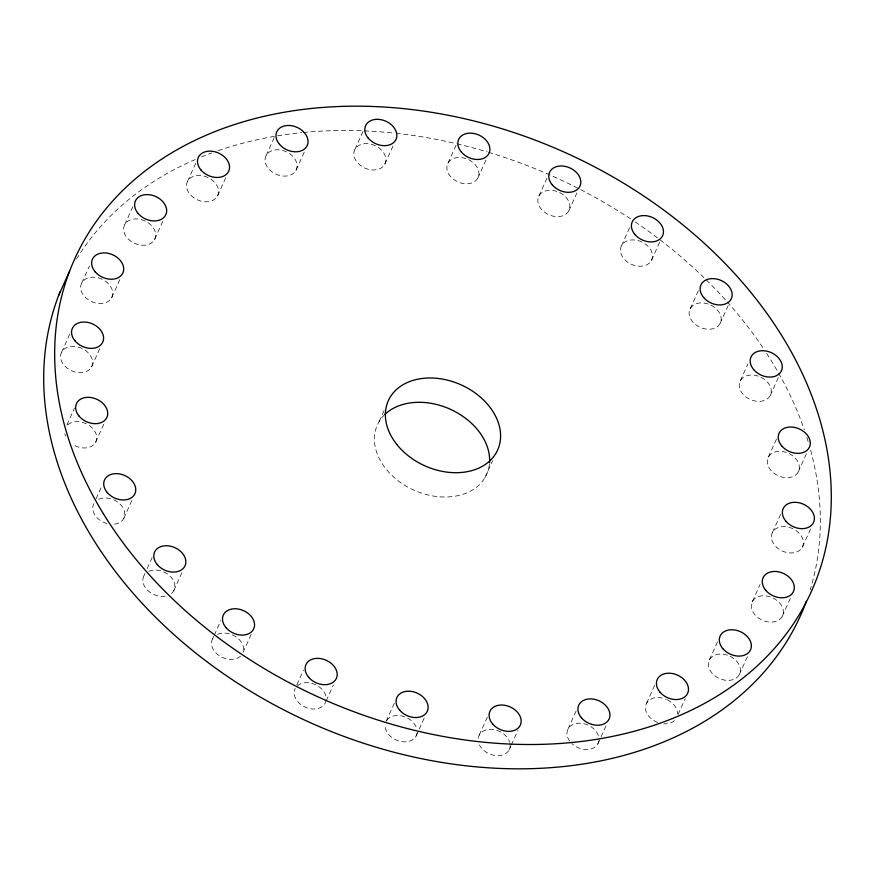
<?xml version="1.0" encoding="UTF-8"?>
<svg xmlns="http://www.w3.org/2000/svg" width="875" height="875" viewBox="0 0 875 875"><rect width="100%" height="100%" fill="white"/><g stroke="black" fill="none" stroke-linecap="round" stroke-linejoin="round"><path stroke-width="0.66" stroke-dasharray="4.38 3.28" d="M81.758 282.975L89.447 265.956M61.655 352.122L69.891 333.889M124.709 224.678L133.492 205.231M111.65 297.773A16.691 12.337 24.3 0 0 94.259 277.222A16.691 12.337 24.3 0 0 84.208 296.122A16.691 12.337 24.3 0 0 111.65 297.773L120.433 278.327M91.547 366.92A16.691 12.337 24.3 0 0 74.156 346.369A16.691 12.337 24.3 0 0 64.105 365.258A16.691 12.337 24.3 0 0 91.547 366.92L100.33 347.473M66.872 424.977L74.55 407.958M154.613 239.477A16.691 12.337 24.3 0 0 137.211 218.936A16.691 12.337 24.3 0 0 127.159 237.825A16.691 12.337 24.3 0 0 154.613 239.477L162.838 221.244M187.589 181.213L195.825 162.991M95.659 442.203L104.442 422.756M217.492 196.011A16.691 12.337 24.3 0 0 200.091 175.47A16.691 12.337 24.3 0 0 190.039 194.359A16.691 12.337 24.3 0 0 217.492 196.011L225.717 177.778M96.02 498.848L101.511 486.697M266.109 155.542L274.345 137.309M123.725 518.503L131.95 500.27M296.002 170.341A16.691 12.337 24.3 0 0 278.611 149.8A16.691 12.337 24.3 0 0 268.559 168.689A16.691 12.337 24.3 0 0 296.002 170.341L304.784 150.894M143.916 575.827L145.009 573.388M147.208 568.531L152.141 557.594M354.911 149.406L363.147 131.173M173.808 590.614L182.033 572.392M384.803 164.205A16.691 12.337 24.3 0 0 367.413 143.664A16.691 12.337 24.3 0 0 357.361 162.553A16.691 12.337 24.3 0 0 384.803 164.205L393.039 145.972M212.614 638.838L213.708 636.398M214.255 635.184L220.839 620.605M447.956 163.231L456.181 144.998M243.053 652.411L251.289 634.178M477.848 178.03L486.631 158.583M379.094 421.662L384.027 410.725M296.887 684.797L303.472 670.217M538.891 196.066L547.116 177.833M326.233 700.809L333.364 685.016M568.783 210.864L577.019 192.631M484.936 477.652L492.614 460.633M386.181 721.284L394.953 701.837M621.523 245.678L629.748 227.445M416.073 736.083L424.298 717.85M651.416 260.477A16.691 12.337 24.3 0 0 634.014 239.936A16.691 12.337 24.3 0 0 623.973 258.825A16.691 12.337 24.3 0 0 651.416 260.477L659.652 242.244M479.216 735.109L487.998 715.663M690.222 308.689L699.005 289.242M509.108 749.897L510.759 746.255M511.306 745.041L517.891 730.45M720.114 323.488L728.897 304.041M568.017 728.973L576.253 710.741M740.305 380.8L747.983 363.792M597.909 743.772L606.145 725.539M770.197 395.598L778.433 377.366M646.538 703.292L655.32 683.845M768.359 457.1L776.595 438.867M678.081 714.448L685.212 698.644M709.417 659.827L717.642 641.605M798.252 471.898L807.581 451.238M772.472 532.394L780.708 514.161M752.369 601.541L760.058 584.522M739.309 674.625L748.092 655.178M802.375 547.192A16.691 12.337 24.3 0 0 784.973 526.652A16.691 12.337 24.3 0 0 774.922 545.541A16.691 12.337 24.3 0 0 802.375 547.192L811.147 527.745M782.261 616.339L790.497 598.106M76.508 259.098A404.13 298.9 24.3 0 1 195.18 159.556M201.458 156.92A404.13 298.9 24.3 0 1 211.695 152.961M218.203 150.642A404.13 298.9 24.3 0 1 301.755 132.639M303.133 132.508A404.13 298.9 24.3 0 1 394.669 133.153M396.036 133.306A404.13 298.9 24.3 0 1 455.569 143.489M456.892 143.795A404.13 298.9 24.3 0 1 487.178 151.889M488.502 152.283A404.13 298.9 24.3 0 1 630.678 218.936M635.184 221.944A404.13 298.9 24.3 0 1 726.316 300.869M727.234 301.897A404.13 298.9 24.3 0 1 763.766 349.016M766.653 353.413A404.13 298.9 24.3 0 1 777.886 371.886M778.575 373.089A404.13 298.9 24.3 0 1 804.366 429.898M806.837 437.336A404.13 298.9 24.3 0 1 808.369 442.28M810.622 450.188A404.13 298.9 24.3 0 1 810.173 589.914M489.42 464.22A59.97 44.352 24.3 0 1 413.12 489.781A59.97 44.352 24.3 0 1 383.852 415.45M67.78 424.834A16.691 12.337 24.3 0 1 89.906 425.972A16.691 12.337 24.3 0 1 94.052 444.391A16.691 12.337 24.3 0 1 72.111 444.052M65.538 436.155A16.691 12.337 24.3 0 1 64.87 433.847M98.733 499.242A16.691 12.337 24.3 0 1 123.145 508.069A16.691 12.337 24.3 0 1 112.591 524.289M107.034 523.556A16.691 12.337 24.3 0 1 93.822 503.705M148.816 571.364A16.691 12.337 24.3 0 1 171.358 577.478A16.691 12.337 24.3 0 1 168.897 595.077M165.32 596.159A16.691 12.337 24.3 0 1 146.803 589.477A16.691 12.337 24.3 0 1 145.152 574.044M468.705 159.72A16.691 12.337 24.3 0 1 473.211 182.361A16.691 12.337 24.3 0 1 447.18 170.242A16.691 12.337 24.3 0 1 467.72 159.261M559.639 192.555A16.691 12.337 24.3 0 1 564.145 215.195A16.691 12.337 24.3 0 1 538.114 203.077A16.691 12.337 24.3 0 1 558.655 192.095M710.97 305.178A16.691 12.337 24.3 0 1 715.477 327.819A16.691 12.337 24.3 0 1 689.445 315.711A16.691 12.337 24.3 0 1 709.986 304.719M761.053 377.3A16.691 12.337 24.3 0 1 765.559 399.93A16.691 12.337 24.3 0 1 739.528 387.822A16.691 12.337 24.3 0 1 760.069 376.841M789.108 453.6A16.691 12.337 24.3 0 1 793.614 476.23A16.691 12.337 24.3 0 1 767.583 464.122A16.691 12.337 24.3 0 1 788.123 453.141M773.117 598.03A16.691 12.337 24.3 0 1 777.634 620.67A16.691 12.337 24.3 0 1 751.592 608.552A16.691 12.337 24.3 0 1 772.133 597.57M730.166 656.327A16.691 12.337 24.3 0 1 734.672 678.967A16.691 12.337 24.3 0 1 708.641 666.848A16.691 12.337 24.3 0 1 729.181 655.867M674.417 720.661A16.691 12.337 24.3 0 1 663.928 723.833M657.683 722.477A16.691 12.337 24.3 0 1 646.045 704.397A16.691 12.337 24.3 0 1 666.302 699.333M667.286 699.792A16.691 12.337 24.3 0 1 677.513 713.923M598.905 740.688A16.691 12.337 24.3 0 1 588.459 749.448A16.691 12.337 24.3 0 1 571.889 743.608M569.647 741.059A16.691 12.337 24.3 0 1 577.15 723.33A16.691 12.337 24.3 0 1 598.817 737.319M510.005 743.455A16.691 12.337 24.3 0 1 498.663 755.661A16.691 12.337 24.3 0 1 479.489 744.986M478.22 738.183A16.691 12.337 24.3 0 1 493.106 729.498A16.691 12.337 24.3 0 1 509.731 742.317M417.058 733.009A16.691 12.337 24.3 0 1 399.383 741.136A16.691 12.337 24.3 0 1 385.186 724.358M386.739 720.366A16.691 12.337 24.3 0 1 403.55 716.428A16.691 12.337 24.3 0 1 416.97 729.641M326.123 700.164A16.691 12.337 24.3 0 1 306.392 707.623A16.691 12.337 24.3 0 1 295.247 688.45M297.248 685.88A16.691 12.337 24.3 0 1 315.339 684.633A16.691 12.337 24.3 0 1 326.222 699.07M240.494 656.195A16.691 12.337 24.3 0 1 218.083 654.85A16.691 12.337 24.3 0 1 214.616 636.267M217.514 634.375A16.691 12.337 24.3 0 1 236.458 637.186A16.691 12.337 24.3 0 1 242.955 652.652"/><path stroke-width="1.31" d="M58.669 295.422L69.639 271.108M806.302 601.388A404.13 298.9 24.3 0 1 324.395 728.744A404.13 298.9 24.3 0 1 60.134 291.681M384.803 414.509A59.97 44.352 24.3 0 1 450.909 409.522A59.97 44.352 24.3 0 1 489.541 462.897M103.48 513.877A404.13 298.9 24.3 0 0 775.972 646.647A404.13 298.9 24.3 0 0 449.509 115.522A404.13 298.9 24.3 0 0 103.48 513.877M396.791 444.434A59.97 44.352 24.3 0 0 495.906 453.338A59.97 44.352 24.3 0 0 436.264 378.262A59.97 44.352 24.3 0 0 396.791 444.434M722.837 648.67A16.691 12.337 24.3 0 0 750.291 650.322A16.691 12.337 24.3 0 0 732.889 629.781A16.691 12.337 24.3 0 0 722.837 648.67M765.8 590.373A16.691 12.337 24.3 0 0 793.242 592.025A16.691 12.337 24.3 0 0 775.841 571.484A16.691 12.337 24.3 0 0 765.8 590.373M785.903 521.227A16.691 12.337 24.3 0 0 813.345 522.878A16.691 12.337 24.3 0 0 795.955 502.337A16.691 12.337 24.3 0 0 785.903 521.227M781.78 445.944A16.691 12.337 24.3 0 0 809.233 447.595A16.691 12.337 24.3 0 0 791.831 427.055A16.691 12.337 24.3 0 0 781.78 445.944M753.725 369.644A16.691 12.337 24.3 0 0 781.178 371.295A16.691 12.337 24.3 0 0 763.777 350.744A16.691 12.337 24.3 0 0 753.725 369.644M703.642 297.522A16.691 12.337 24.3 0 0 731.084 299.173A16.691 12.337 24.3 0 0 713.694 278.633A16.691 12.337 24.3 0 0 703.642 297.522M634.944 234.511A16.691 12.337 24.3 0 0 662.386 236.162A16.691 12.337 24.3 0 0 644.995 215.622A16.691 12.337 24.3 0 0 634.944 234.511M552.311 184.898A16.691 12.337 24.3 0 0 579.753 186.55A16.691 12.337 24.3 0 0 562.362 166.009A16.691 12.337 24.3 0 0 552.311 184.898M461.377 152.064A16.691 12.337 24.3 0 0 488.819 153.716A16.691 12.337 24.3 0 0 471.428 133.175A16.691 12.337 24.3 0 0 461.377 152.064M368.342 138.239A16.691 12.337 24.3 0 0 395.784 139.891A16.691 12.337 24.3 0 0 378.394 119.35A16.691 12.337 24.3 0 0 368.342 138.239M279.53 144.375A16.691 12.337 24.3 0 0 306.983 146.027A16.691 12.337 24.3 0 0 289.581 125.486A16.691 12.337 24.3 0 0 279.53 144.375M201.02 170.056A16.691 12.337 24.3 0 0 228.463 171.708A16.691 12.337 24.3 0 0 211.072 151.167A16.691 12.337 24.3 0 0 201.02 170.056M138.141 213.511A16.691 12.337 24.3 0 0 165.583 215.173A16.691 12.337 24.3 0 0 148.192 194.622A16.691 12.337 24.3 0 0 138.141 213.511M95.178 271.808A16.691 12.337 24.3 0 0 122.631 273.459A16.691 12.337 24.3 0 0 105.23 252.919A16.691 12.337 24.3 0 0 95.178 271.808M75.075 340.955A16.691 12.337 24.3 0 0 102.528 342.606A16.691 12.337 24.3 0 0 85.127 322.066A16.691 12.337 24.3 0 0 75.075 340.955M79.198 416.248A16.691 12.337 24.3 0 0 106.641 417.9A16.691 12.337 24.3 0 0 89.25 397.348A16.691 12.337 24.3 0 0 79.198 416.248M107.253 492.548A16.691 12.337 24.3 0 0 134.695 494.2A16.691 12.337 24.3 0 0 117.305 473.659A16.691 12.337 24.3 0 0 107.253 492.548M157.336 564.659A16.691 12.337 24.3 0 0 184.778 566.311A16.691 12.337 24.3 0 0 167.387 545.77A16.691 12.337 24.3 0 0 157.336 564.659M226.034 627.67A16.691 12.337 24.3 0 0 253.477 629.322A16.691 12.337 24.3 0 0 236.086 608.781A16.691 12.337 24.3 0 0 226.034 627.67M308.667 677.283A16.691 12.337 24.3 0 0 336.109 678.934A16.691 12.337 24.3 0 0 318.719 658.394A16.691 12.337 24.3 0 0 308.667 677.283M399.602 710.117A16.691 12.337 24.3 0 0 427.044 711.769A16.691 12.337 24.3 0 0 409.653 691.228A16.691 12.337 24.3 0 0 399.602 710.117M492.636 723.942A16.691 12.337 24.3 0 0 520.089 725.594A16.691 12.337 24.3 0 0 502.688 705.053A16.691 12.337 24.3 0 0 492.636 723.942M581.448 717.806A16.691 12.337 24.3 0 0 608.891 719.458A16.691 12.337 24.3 0 0 591.5 698.917A16.691 12.337 24.3 0 0 581.448 717.806M659.958 692.125A16.691 12.337 24.3 0 0 687.411 693.788A16.691 12.337 24.3 0 0 670.009 673.236A16.691 12.337 24.3 0 0 659.958 692.125"/></g></svg>
